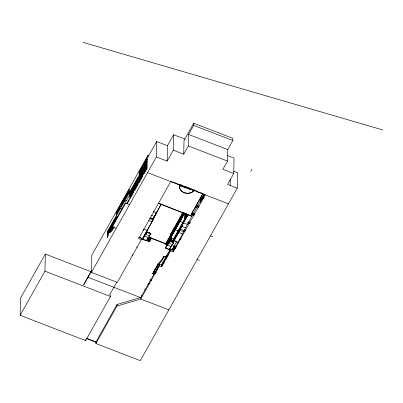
<?xml version="1.0" encoding="UTF-8"?>
<svg xmlns="http://www.w3.org/2000/svg" width="403" height="403" viewBox="0 0 403 403"><rect width="100%" height="100%" fill="white"/><g stroke="black" fill="none" stroke-linecap="round" stroke-linejoin="round"><path stroke-width="0.6" d="M110.503 294.638L110.467 296.472L85.648 340.606L20.15 315.317L20.477 298.185L45.302 254.056L91.501 271.889M20.15 315.317L44.975 271.184L45.302 254.056M85.648 340.606L85.668 339.381M141.398 238.057L141.372 239.624L117.323 282.372L91.436 272.378L91.763 255.245L147.891 155.462L148.893 155.845M233.735 171.295L237.569 172.776L237.271 188.186L140.269 360.64L95.919 343.522L95.949 341.956L117.011 304.512L140.803 297.454L153.87 274.221L153.891 273.108L153.729 273.4L154.898 273.849M115.369 221.554L115.384 220.698L111.621 227.383L111.606 228.244L125.736 203.152L129.544 204.623M115.873 216.527L115.817 219.519L129.484 195.218L129.544 192.226L115.873 216.527L117.631 217.207M95.919 343.522L116.981 306.073L117.011 304.512M132.466 255.452L132.481 254.56M136.914 247.548L136.929 246.651M140.803 297.454L140.773 299.016L168.837 309.852M141.342 296.502L141.362 295.384M142.541 239.397L147.06 231.972L150.934 233.513L146.415 240.893L142.541 239.397L142.561 238.505L152.052 221.635M143.287 230.34L143.302 229.448M144.345 235.548L144.329 236.218C153.523 238.984 162.459 242.475 171.144 246.576L173.874 242.324L170.001 240.828L165.482 248.258L169.361 249.754L171.144 246.576M150.737 233.78L146.768 232.214L145.74 234.365L149.614 235.861L150.384 234.163M144.989 290.009L145.015 288.896M147.891 155.462L147.861 157.185L156.656 141.539L167.441 145.705L167.144 161.109L156.364 156.948L156.656 141.539M146.415 240.893L148.213 237.382L151.452 238.072L167.29 244.183L167.27 245.079M146.627 240.601L148.339 237.553L151.377 238.203L149.15 237.73L147.438 240.813L142.546 239.065L145.745 234.027M146.828 240.682L148.541 237.599L149.15 237.73M147.06 231.972L150.934 233.513M147.191 230.274L143.866 229.216M147.231 240.732L149.019 237.589M147.438 240.813L149.055 241.155L150.843 237.977M147.639 240.818L149.352 237.805M147.841 240.863L149.553 237.815M148.042 240.939L149.755 237.891M148.203 237.715L148.213 237.382M148.244 240.949L149.961 237.936M148.45 240.989L150.233 237.846M148.652 241.07L150.364 237.987L148.722 240.903L146.496 240.43L149.735 241.15L149.332 241.029L150.974 238.113L149.256 241.16M148.742 237.674L147.03 240.722M148.853 241.11L150.566 238.062M149.055 241.155L149.664 241.281L151.452 238.072M149.458 241.241L151.246 238.062M149.664 241.281L148.586 240.833M150.158 280.826L150.178 279.707M151.941 221.474L152.047 221.857L142.556 238.727L138.682 237.231M152.269 221.136L152.324 220.607M152.546 220.109L152.979 219.554M152.818 219.464L152.707 220.174M154.399 216.759L152.047 221.857L148.727 220.572M153.87 274.221L152.717 273.551L158.298 263.627L159.145 262.751M153.054 273.451L158.525 263.94L161.91 260.429L164.036 256.439L161.915 260.207L158.53 263.718L153.054 273.451L153.745 273.944L154.294 272.967L155.145 272.584L159.417 264.993L159.125 264.882L159.452 264.297L161.628 265.139L170.534 249.306M154.566 216.164L154.873 215.882L154.495 216.29M151.332 215.293L154.651 216.577L161.089 204.271L153.357 218.879L150.032 217.6M154.712 215.822L154.727 216.225M155.095 215.414L155.236 215.106M155.367 214.446L155.513 214.134M156.183 213.106L155.89 213.701M158.515 203.057L190.564 215.655L202.936 193.662M152.712 273.778L158.298 263.627M116.981 306.073L140.773 299.016L159.422 265.859L159.452 264.297M158.293 263.849L161.679 260.343L163.633 256.656M159.422 265.859L161.598 266.7L161.633 264.917L166.086 256.998L166.374 257.114M161.679 260.343L163.91 256.162L165.542 256.792M169.361 249.754L169.366 249.417L165.492 247.921L167.29 244.183M165.981 257.19L164.031 256.661M166.051 258.786L166.086 256.998M166.348 244.278L166.374 243.13L166.348 243.422M170.817 234.601L171.109 234.712L166.928 242.143L166.897 243.865L167.044 242.188L175.139 227.851L175.159 226.773L175.506 226.909L171.456 234.113L171.109 233.977L171.089 235.055M167.134 244.591L167.164 242.797A9.42 2.166 -68.9 0 1 170.927 236.113L171.028 237.019L167.265 243.704L167.25 244.566L171.008 237.881L170.993 238.727L167.673 244.626M167.265 243.704L167.28 242.843L171.043 236.158M167.799 244.379L167.452 244.676M168.152 243.916L167.804 244.213M168.686 242.969L172.555 244.717M169.9 241.049L173.779 242.46L169.9 241.009M170.001 240.873L173.874 242.324M161.598 266.7L170.504 250.868L170.54 249.084M171.043 238.143L170.751 238.027L170.832 233.74L182.64 212.749M170.837 241.805L171.084 235.004M170.963 240.43L170.978 239.568L169.24 242.656M170.827 249.417L161.925 265.028M171.053 236.778L175.109 229.574L175.129 228.496L171.074 235.7L170.852 240.949M171.119 241.432L171.184 237.886L174.061 238.994M171.159 245.906L171.149 246.404L171.325 246.173M171.401 236.909L171.421 235.836L175.476 228.632L174.852 228.365M171.547 236.546L171.567 235.579L171.22 235.443M171.582 234.823L171.597 233.962M171.502 245.86L172.56 244.55M167.144 161.109L173.31 150.153L173.607 134.743L185.224 139.231M170.504 250.868L173.219 251.92L173.245 250.58C180.096 239.508 185.33 227.619 191.773 216.346L204.15 193.908M172.63 242.102L174.942 237.987L174.962 236.949L172.071 242.097M175.088 238.359L174.489 239.427M175.31 229.861L175.33 228.889M175.345 228.138L175.36 227.277M175.466 225.509L175.381 229.796L178.096 230.843M175.547 235.911L175.527 236.949L179.657 229.614L179.678 228.577L175.547 235.911L175.894 236.047L179.874 228.969L179.879 229.911M175.713 227.458L175.693 228.536L179.819 221.197L179.839 220.124L175.713 227.458L176.061 227.594L179.889 220.779L179.542 220.648M175.743 225.735L175.723 226.813L179.849 219.474L179.869 218.401L175.743 225.735L176.091 225.871L176.071 226.949M176.046 235.785L179.874 229.075M176.187 228.299L176.207 227.332M176.217 226.688L176.237 225.609M176.353 227.176L176.005 226.934M176.383 225.453L176.04 225.212M179.531 185.969L179.945 184.841L179.436 186.529A8.156 6.715 1.1 0 0 185.053 193.072A8.156 6.715 1.1 0 0 194.256 190.619L194.578 190.05L197.007 190.987L196.684 191.556L201.626 193.002L201.414 193.38L205.303 194.881L173.219 251.92M178.725 232.017L173.149 242.364M179.103 231.614L179.113 231.166M179.491 230.763L179.884 229.634M179.889 220.779L176.202 227.438M179.904 220.028L179.557 219.998M179.924 219.167L179.577 218.925M180.181 217.121L180.101 221.413L182.816 222.461M180.912 219.071L184.226 213.071L183.879 212.94L180.423 219.086L180.403 220.159L184.433 212.991M183.048 212.754L180.453 217.363L180.433 218.441L183.425 213.122M180.272 228.783L178.72 232.466L182.594 233.962M184.151 220.622L184.498 220.758L180.645 227.609L180.625 228.647L180.277 228.511L180.297 227.473L184.292 220.365L184.131 221.66L184.478 221.796M180.74 228.441L180.761 227.403M180.897 219.932L180.912 218.965M180.927 218.209L180.947 217.242M181.053 218.814L180.71 218.572M181.088 217.091L180.74 216.849M181.813 225.881L180.267 229.06L184.141 230.556M194.301 190.302L188.911 188.831L189.143 188.322L182.912 186.126M182.191 225.479L182.201 225.035M182.912 186.352L183.053 185.823M173.31 150.153L183.743 154.178L184.005 140.491L193.717 123.227L232.879 138.345L232.833 140.521L227.745 149.573L227.524 161.084L222.904 169.295L233.755 173.486L227.589 184.448L237.271 188.186M182.579 224.627L182.589 224.184M182.967 223.781L187.904 214.567L187.899 214.849M185.682 227.826L181.803 226.33L183.36 222.647M184.564 220.784L184.594 219.131L184.871 220.068L184.579 219.957M185.007 220.033L185.138 213.313M185.123 220.078L185.239 213.968M185.461 213.817L185.445 214.678L186.04 213.62M186.72 214.32L185.279 217.207M185.315 215.489L186.156 213.661M183.743 154.178L188.362 145.967L188.579 134.456L193.672 125.404L193.717 123.227M188.911 188.831L193.702 190.11M190.564 215.655L202.941 193.44M195.067 207.651L196.286 207.893M199.606 199.581L200.825 199.828L200.765 202.951M230.148 185.435L230.269 179.275M233.755 173.486L234.052 158.082L227.685 155.623M179.536 185.743L179.441 186.302A8.156 6.715 1.1 0 0 185.058 192.846A8.156 6.715 1.1 0 0 194.261 190.392L179.28 185.889M152.107 221.02L153.2 218.542L153.085 219.277M152.107 221.076L152.435 220.763M152.052 221.574L153.362 218.602M152.158 221.383L152.485 220.643M152.541 220.517L153.362 218.658M194.669 189.722L194.256 190.619L191.828 189.682L192.15 189.113L184.866 186.297L184.549 186.871L182.121 185.934L182.438 185.36L180.01 184.423L179.693 184.997L177.219 184.04L177.436 183.662L174.922 182.69L174.706 183.073L170.736 181.536M154.933 215.353L155.074 215.041M155.729 213.64L156.021 213.016M154.948 215.726L155.311 214.95M155.382 214.794L155.674 214.169M155.744 214.013L156.399 212.608L153.075 211.55M155.246 214.638L155.991 213.036M113.036 226.491L111.591 229.06L111.576 229.881L113.314 226.793M126.819 203.48L129.126 199.379L129.106 200.311L127.091 203.898M113.586 227.111L111.56 230.707L111.545 231.539L114.145 226.909M83.753 284.523L91.466 270.816M83.653 284.921L91.461 271.038M91.436 272.378L156.364 156.948M167.441 145.705L173.607 134.743M170.882 181.29L138.652 238.571L141.372 239.624M109.54 294.915L116.764 282.075M156.163 212.703L156.732 211.671M152.928 219.217L153.362 218.683M153.457 218.134L153.976 217.212M165.29 244.223L175.159 226.773M165.769 244.203L166.374 243.13M176.091 225.871L179.924 219.056M183.395 212.885L180.801 217.499L180.453 217.363M168.111 241.044L168.691 240.017M172.882 232.617L171.723 234.677L171.376 234.541M173.461 231.589L174.907 229.015M175.199 228.501L175.486 227.987L175.139 227.851M176.524 226.138L178.061 223.408M178.675 222.32L179.597 220.683M181.788 216.779L183.808 213.197M184.226 213.071L180.771 219.222L180.423 219.086M171.567 235.684L175.33 229M167.381 243.75L171.144 237.065M170.751 238.027L184.71 213.217M165.492 247.921L167.28 244.742M171.184 237.886L167.275 244.908L168.681 243.054M184.997 213.328L184.74 219.499L184.886 219.242M168.509 243.286L170.877 238.682M169.648 242.188L170.862 239.528M186.322 213.948L185.43 215.534L185.415 216.391L186.604 214.275M185.546 215.58L186.438 213.993M187.183 214.074L185.395 217.247L185.38 218.068L187.466 214.366M185.808 216.764L187.299 214.119M171.849 241.785L184.594 219.131M177.809 231.362L178.393 230.32M182.519 222.985L183.103 221.947M187.581 214.411L185.264 218.023M155.477 271.778L159.089 265.355M185.365 218.889L187.748 214.653M172.398 242.143L175.109 237.322M172.393 242.248L175.109 237.422M185.778 218.406L187.566 215.227M180.756 227.504L187.964 214.734M180.277 228.511L183.833 222.189M179.889 229.468L181.808 226.053M187.435 216.013L188.03 214.955M173.28 241.573L173.884 240.395M176.323 236.193L177.204 234.617M178.383 232.521L179.562 230.425M182.176 225.776L182.755 224.753M172.751 242.606L180.005 229.745L179.657 229.614M180.549 228.738L182.398 225.458M172.867 242.646L178.72 232.244M169.366 249.417L171.154 246.238M172.811 244.097L173.678 242.596L169.804 241.145M166.384 256.474L170.242 249.613M161.623 265.36L170.529 249.528M176.665 241.654L172.036 249.885L169.376 248.858M200.815 200.271L204.145 194.357M200.8 201.162L204.427 194.709M250.721 171.507L252.112 169.033M148.914 236.455L149.619 235.523M159.991 261.874L161.684 260.116M146.425 240.561L149.664 241.251M83.089 42.36L382.85 129.973M179.945 185.073L183.048 186.05M193.672 125.404L232.833 140.521M188.579 134.456L227.745 149.573M188.362 145.967L227.524 161.084M147.553 172.61L228.466 203.847M201.979 197.188L204.286 198.08M201.737 197.269L203.465 197.938M201.722 198.1L203.45 198.765M201.127 198.704L202.855 199.369M197.369 205.384L199.218 206.109M196.86 206.034L198.619 206.714M196.261 206.638L198.598 207.54M192.604 213.142L194.941 214.043M192.876 213.414L194.639 214.094M192.271 214.013L194.619 214.92M192.256 214.844L194.019 215.524M190.569 215.429L191.783 215.897M185.576 213.862L185.481 218.935M158.314 203.429L191.773 216.346M188.554 221.786L190.302 222.461M187.979 222.204L190.302 223.101M187.38 222.809L189.702 223.705M125.076 200.17L126.834 200.845M183.355 222.93L187.229 224.426M210.457 235.861L212.759 236.747M180.297 227.473L180.645 227.609M184.221 229.68L185.964 230.35M183.939 230.642L185.098 231.09M174.872 227.292L175.219 227.423M151.347 218.34L153.195 219.056M183.34 231.246L184.503 231.695M179.753 230.199L183.627 231.695M149.599 218.592L152.918 219.872M175.109 229.574L175.456 229.705M120.361 208.553L122.114 209.233M171.688 232.949L172.036 233.085M171.396 233.463L171.743 233.599M171.255 233.72L171.602 233.856M170.832 233.74L171.124 233.851M171.668 234.027L172.016 234.158M180.091 238.284L181.249 238.732M170.801 235.463L171.089 235.574M171.074 235.7L171.421 235.836M179.763 239.221L180.927 239.669M171.199 236.521L171.547 236.652M174.942 237.987L175.234 238.097M170.766 237.186L171.058 237.296M115.857 217.373L117.021 217.822M176.136 241.447L174.005 240.626L177.874 242.344M173.804 245.578L176.131 246.48M174.519 246.047L176.282 246.727M173.658 245.84L176.564 246.958M173.33 246.419L175.678 247.326M173.315 247.246L175.663 248.152M173.033 247.744L175.386 248.651M172.65 248.45L174.978 249.346M172.051 249.074L174.378 249.971M112.412 226.844L116.22 228.315M139.982 237.513L140.929 237.876M197.132 259.552L199.309 260.393M169.371 249.084L173.245 250.58M167.159 254.817L168.177 255.21M167.129 255.104L168.152 255.502M166.862 255.86L168.036 256.308M166.434 256.545L167.598 256.998M163.905 256.384L166.081 257.225M163.094 262.479L164.258 262.927M162.631 263.209L163.789 263.658M162.036 263.834L163.19 264.282M161.422 265.355L162.58 265.804M155.095 271.818L156.263 272.267M154.933 272.106L156.102 272.559M154.495 272.438L155.664 272.891M153.659 273.017L155.649 273.783M152.717 273.551L153.875 274M150.762 279.934L151.931 280.387M150.017 279.999L151.185 280.453M148.546 283.334L149.684 283.772M147.533 284.367L148.702 284.82M87.955 277.274L140.798 297.676M44.975 271.184L110.467 296.472M86.665 338.374L95.949 341.956M86.398 338.495L95.949 342.182M167.517 242.933A9.42 2.166 -68.9 0 1 167.809 242.218M168.116 241.518A9.42 2.166 -68.9 0 1 170.988 236.576M107.284 236.722L107.263 237.543L108.135 235.997L108.15 235.181L107.284 236.722M107.314 235.045L107.299 235.906L110.77 229.725L110.79 228.869L107.314 235.045M107.344 233.332L107.329 234.188L110.805 228.012L110.82 227.156L107.344 233.332M107.379 231.629L107.364 232.476L110.84 226.295L110.855 225.453L107.379 231.629M109.888 232.093L109.873 232.909L110.739 231.367L110.754 230.546L109.888 232.093M111.656 225.67L111.641 226.526L115.399 219.842L115.419 218.985L111.656 225.67M111.691 223.967L111.671 224.814L115.434 218.129L115.449 217.282L111.691 223.967M116.195 214.3L116.18 215.172L119.943 208.482L119.958 207.621L116.195 214.3M116.23 212.588L116.21 213.449L119.973 206.759L119.988 205.898L116.23 212.588M120.835 206.064L120.819 206.925L124.648 200.11L124.668 199.248L120.835 206.064M120.865 204.341L120.85 205.203L124.683 198.387L124.698 197.525L120.865 204.341M125.54 197.697L125.524 198.558L129.272 191.899L129.287 191.032L125.54 197.697M125.575 195.974L125.555 196.835L129.303 190.171L129.318 189.309L125.575 195.974M129.806 198.271L129.791 199.102L133.66 192.221L133.675 191.39L129.806 198.271M129.837 196.624L129.821 197.445L133.69 190.564L133.705 189.742L129.837 196.624M129.867 194.946L129.852 195.808L133.72 188.926L133.741 188.065L129.867 194.946M129.902 193.233L129.887 194.09L133.756 187.209L133.771 186.352L129.902 193.233M129.932 191.531L129.917 192.377L133.791 185.496L133.806 184.65L129.932 191.531M134.521 189.884L134.506 190.71L138.164 184.206L138.184 183.38L134.521 189.884M134.557 188.236L134.542 189.057L138.199 182.554L138.214 181.733L134.557 188.236M134.587 186.559L134.572 187.415L138.229 180.912L138.244 180.055L134.587 186.559M134.622 184.846L134.602 185.702L138.264 179.199L138.279 178.343L134.622 184.846M134.652 183.143L134.637 183.985L138.294 177.481L138.31 176.64L134.652 183.143M138.954 182.101L138.944 182.826L142.702 176.146L142.712 175.421L138.954 182.101M138.99 180.453L138.975 181.169L142.733 174.489L142.748 173.774L138.99 180.453M139.02 178.781L139.005 179.531L142.763 172.852L142.778 172.101L139.02 178.781M139.055 176.957L139.04 177.819L142.798 171.134L142.813 170.278L139.055 176.957M139.09 175.255L139.07 176.101L142.828 169.421L142.848 168.575L139.09 175.255M139.121 173.552L139.106 174.413L142.864 167.734L142.879 166.872L139.121 173.552M139.156 171.829L139.136 172.691L142.894 166.011L142.914 165.149L139.156 171.829M143.564 173.91L143.554 174.635L147.095 168.328L147.11 167.603L143.564 173.91M143.599 172.262L143.584 172.978L147.13 166.676L147.14 165.955L143.599 172.262M143.629 170.59L143.614 171.335L147.16 165.034L147.176 164.283L143.629 170.59M143.664 168.766L143.649 169.623L147.196 163.321L147.211 162.464L143.664 168.766M143.695 167.064L143.68 167.91L147.226 161.603L147.241 160.762L143.695 167.064M143.73 165.356L143.715 166.217L147.256 159.915L147.276 159.054L143.73 165.356M143.765 163.633L143.745 164.495L147.291 158.193L147.307 157.331L143.765 163.633M146.959 232.108L150.833 233.644L146.959 232.108"/></g></svg>
